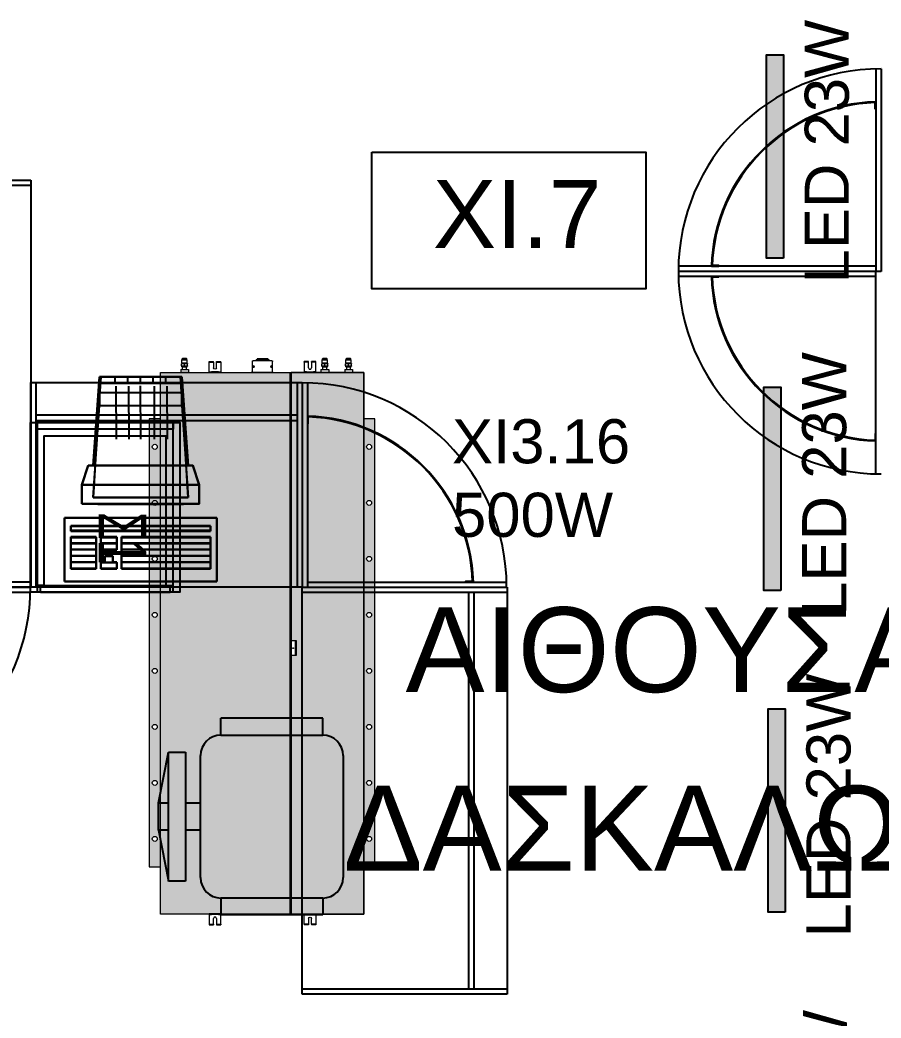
# Model space of a CAD drawing. Header units: metres. Extents: x -11 to 85, y -301 to 135.
# Drawn here: x 41.87 to 44.407, y -204.789 to -201.848 of the extents above; entities that cross this region are included whole.
import ezdxf

# ---------------------------------------------------------------- set-up
doc = ezdxf.new("R2010")
doc.units = ezdxf.units.M
doc.header["$LTSCALE"] = 0.036
for name, color, linetype in [('arxitek isogeio', 252, 'Continuous'), ('electext', 20, 'Continuous'), ('Epipla', 252, 'Continuous'), ('hatch color', 252, 'Continuous'), ('HLEK_FL001_SYMBOLS', 230, 'Continuous'), ('KYKLOFORHTES', 152, 'Continuous')]:
    doc.layers.add(name, color=color, linetype=linetype)
doc.layers.add('axel', color=170, linetype='Continuous', lineweight=0)
doc.styles.add('COMU-N', font='arial.ttf')
doc.styles.add('SIMW-N', font='wgsimpl')
doc.styles.get("Standard").update_dxf_attribs({"font": 'arial.ttf'})

# ---------------------------------------------------------------- blocks, each defined once
blk = doc.blocks.new('A$C33ED3BB4')
at = {"layer": 'Epipla'}
for p, q in [((1.1755, 2.8265), (1.7789, 2.8265)), ((1.7789, 2.8265), (1.7789, 1.6272)), ((1.1755, 2.8114), (1.7789, 2.8114)), ((1.9853, 2.2466), (1.9666, 1.9849)), ((2.2191, 2.2466), (1.9853, 2.2466)), ((2.2377, 1.9849), (2.2191, 2.2466)), ((1.7789, 1.6272), (1.7789, 2.2306)), ((1.7789, 2.2306), (2.5782, 2.2306)), ((1.794, 1.6272), (1.794, 2.2306)), ((2.5631, 2.2306), (2.5631, 1.6272)), ((2.5782, 2.2306), (2.5782, 1.6272)), ((2.5782, 2.2293), (2.5782, 1.6272)), ((2.5932, 2.2293), (2.5932, 1.6272)), ((2.5631, 2.1338), (1.794, 2.1338)), ((2.5631, 2.1176), (1.794, 2.1176)), ((2.5932, 2.1313), (2.5932, 2.1087)), ((2.5955, 2.1087), (2.5955, 2.1289)), ((2.5932, 2.1087), (2.5955, 2.1087)), ((1.9293, 1.9288), (1.948, 1.9849)), ((2.2564, 1.9849), (1.948, 1.9849)), ((2.2751, 1.9288), (2.2564, 1.9849)), ((1.9293, 1.9288), (2.2751, 1.9288)), ((1.9293, 1.8727), (1.9293, 1.9288)), ((2.2751, 1.8727), (2.2751, 1.9288)), ((1.9293, 1.8727), (2.2751, 1.8727)), ((2.3264, 1.8314), (1.8776, 1.8314)), ((1.8776, 1.8314), (1.8776, 1.6444)), ((2.3264, 1.6444), (2.3264, 1.8314)), ((2.3077, 1.808, 0.0001), (1.8963, 1.808, 0.0001)), ((1.8963, 1.794, 0.0001), (1.8963, 1.808, 0.0001)), ((2.3077, 1.794, 0.0001), (1.8963, 1.794, 0.0001)), ((2.3077, 1.794, 0.0001), (2.3077, 1.808, 0.0001)), ((1.9711, 1.7753, 0.0001), (1.8963, 1.7753, 0.0001)), ((1.8963, 1.6818, 0.0001), (1.8963, 1.7753, 0.0001)), ((1.9711, 1.6818, 0.0001), (1.9711, 1.7753, 0.0001)), ((2.0319, 1.7753, 0.0001), (1.9851, 1.7753, 0.0001)), ((1.9851, 1.7379, 0.0001), (1.9851, 1.7753, 0.0001)), ((2.0319, 1.7379, 0.0001), (2.0319, 1.7753, 0.0001)), ((2.0459, 1.6818, 0.0001), (2.0459, 1.7753, 0.0001)), ((2.3077, 1.7753, 0.0001), (2.0459, 1.7753, 0.0001)), ((2.3077, 1.6818, 0.0001), (2.3077, 1.7753, 0.0001)), ((1.9711, 1.7566, 0.0001), (1.8963, 1.7566, 0.0001)), ((1.9711, 1.7379, 0.0001), (1.8963, 1.7379, 0.0001)), ((2.0319, 1.7566, 0.0001), (1.9851, 1.7566, 0.0001)), ((2.0319, 1.7379, 0.0001), (1.9851, 1.7379, 0.0001)), ((2.3077, 1.7566, 0.0001), (2.0459, 1.7566, 0.0001)), ((2.3077, 1.7379, 0.0001), (2.0459, 1.7379, 0.0001)), ((1.9711, 1.7192, 0.0001), (1.8963, 1.7192, 0.0001)), ((2.0202, 1.7192, 0.0001), (1.9968, 1.7192, 0.0001)), ((1.9968, 1.7005, 0.0001), (1.9968, 1.7192, 0.0001)), ((2.0202, 1.7005, 0.0001), (2.0202, 1.7192, 0.0001)), ((2.3077, 1.7192, 0.0001), (2.0459, 1.7192, 0.0001)), ((1.9711, 1.7005, 0.0001), (1.8963, 1.7005, 0.0001)), ((1.9711, 1.6818, 0.0001), (1.8963, 1.6818, 0.0001)), ((1.9851, 1.6818, 0.0001), (1.9851, 1.7005, 0.0001)), ((1.9968, 1.7005, 0.0001), (1.9851, 1.7005, 0.0001)), ((2.0319, 1.6818, 0.0001), (1.9851, 1.6818, 0.0001)), ((2.0319, 1.7005, 0.0001), (2.0202, 1.7005, 0.0001)), ((2.0319, 1.6818, 0.0001), (2.0319, 1.7005, 0.0001)), ((2.3077, 1.7005, 0.0001), (2.0459, 1.7005, 0.0001)), ((2.3077, 1.6818, 0.0001), (2.0459, 1.6818, 0.0001)), ((1.7789, 1.6423), (1.1755, 1.6423)), ((1.7789, 1.6272), (1.1755, 1.6272)), ((1.1755, 1.6272), (1.7776, 1.6272)), ((2.5782, 1.6272), (1.7789, 1.6272)), ((1.8171, 1.6317), (1.7971, 1.6317)), ((1.8776, 1.6444), (2.3264, 1.6444)), ((2.1778, 1.6317), (2.1978, 1.6317)), ((2.5782, 1.6272), (3.1803, 1.6272)), ((2.5782, 1.6272), (3.1816, 1.6272)), ((2.5782, 0.4279), (2.5782, 1.6272)), ((2.5932, 1.6422), (3.1803, 1.6422)), ((3.1816, 1.6272), (3.1816, 0.4279)), ((1.1905, 1.6121), (1.7776, 1.6121)), ((2.5782, 1.6121), (3.1816, 1.6121)), ((3.0686, 0.443), (3.0686, 1.6121)), ((3.0848, 0.443), (3.0848, 1.6121)), ((2.6386, 1.2413), (2.3386, 1.2413)), ((2.3386, 1.1913), (2.3386, 1.2413)), ((2.6386, 1.1913), (2.6386, 1.2413)), ((2.3386, 1.1913), (2.6386, 1.1913)), ((2.1545, 0.9913), (2.1845, 1.1413)), ((2.1845, 1.1413), (2.2345, 1.1413)), ((2.1845, 0.7613), (2.1845, 1.1413)), ((2.2345, 1.1413), (2.2345, 0.7613)), ((2.2786, 0.7713), (2.2786, 1.1313)), ((2.6986, 1.1313), (2.6986, 0.7713)), ((2.1545, 0.9113), (2.1545, 0.9913)), ((2.1545, 0.9913), (2.1845, 0.9913)), ((2.2345, 0.9913), (2.2786, 0.9913)), ((2.1845, 0.9113), (2.1545, 0.9113)), ((2.1545, 0.9113), (2.1845, 0.7613)), ((2.2786, 0.9113), (2.2345, 0.9113)), ((2.2345, 0.7613), (2.1845, 0.7613)), ((2.3386, 0.7113), (2.3386, 0.6613)), ((2.6386, 0.7113), (2.3386, 0.7113)), ((2.6386, 0.7113), (2.6386, 0.6613)), ((2.6386, 0.6613), (2.3386, 0.6613)), ((3.1816, 0.443), (2.5782, 0.443)), ((3.1816, 0.4279), (2.5782, 0.4279))]:
    blk.add_line(p, q, dxfattribs=at)
at = {"layer": 'Epipla', "extrusion": (2.44001e-16, 0.996241, -0.08663)}
for p, q in [((2.0258, 2.2442, 0.2375), (2.0258, 2.2305, 0.0804)), ((2.0633, 2.2442, 0.2375), (2.0633, 2.2305, 0.0804)), ((2.1008, 2.2442, 0.2375), (2.1008, 2.2305, 0.0804)), ((2.1383, 2.2442, 0.2375), (2.1383, 2.2305, 0.0804)), ((2.1758, 2.2442, 0.2375), (2.1758, 2.2305, 0.0804))]:
    blk.add_line(p, q, dxfattribs=at)
at = {"layer": 'Epipla', "extrusion": (-2.66326e-15, 0.175791, 0.984428)}
for p, q in [((2.0291, 2.2194, 0.2762), (2.0299, 2.0629, 0.3041)), ((2.0666, 2.2194, 0.2762), (2.0674, 2.0629, 0.3041)), ((2.1009, 2.2201, 0.2759), (2.1017, 2.0636, 0.3038)), ((2.1416, 2.2194, 0.2762), (2.1423, 2.0629, 0.3041)), ((2.1791, 2.2194, 0.2762), (2.1798, 2.0629, 0.3041))]:
    blk.add_line(p, q, dxfattribs=at)
at = {"layer": 'Epipla', "extrusion": (-2.43706e-17, -0.099504, 0.995037)}
for p, q in [((1.9712, 1.7553, 0.0346), (1.8964, 1.7553, 0.0346)), ((1.9712, 1.7367, 0.0328), (1.8964, 1.7367, 0.0328)), ((2.032, 1.7553, 0.0346), (1.9852, 1.7553, 0.0346)), ((2.3077, 1.7553, 0.0346), (2.046, 1.7553, 0.0346)), ((2.3077, 1.7367, 0.0328), (2.046, 1.7367, 0.0328)), ((1.9712, 1.7181, 0.0309), (1.8964, 1.7181, 0.0309)), ((2.3077, 1.7181, 0.0309), (2.046, 1.7181, 0.0309)), ((1.9712, 1.6995, 0.0291), (1.8964, 1.6995, 0.0291)), ((2.3077, 1.6995, 0.0291), (2.046, 1.6995, 0.0291))]:
    blk.add_line(p, q, dxfattribs=at)
at = {"layer": 'Epipla'}
for points in [[(2.2174, 2.1121), (2.2174, 1.6121), (1.7774, 1.6121), (1.7774, 2.1121), (2.2174, 2.1121)], [(2.1778, 1.6317), (2.1778, 2.0723), (1.8171, 2.0723), (1.8171, 1.6317)], [(3.0822, 1.6422), (3.0597, 1.6422), (3.0597, 1.6445), (3.0799, 1.6445)]]:
    blk.add_lwpolyline(points, dxfattribs=at)
for points in [[(1.7774, 2.1121), (1.7971, 2.1121), (1.7971, 1.6121), (1.7774, 1.6121)], [(1.7971, 2.0923), (1.7971, 2.1121), (2.1978, 2.1121), (2.1978, 2.0923)], [(2.1978, 2.1121), (2.2174, 2.1121), (2.2174, 1.6121), (2.1978, 1.6121)], [(1.8071, 1.6119), (1.8071, 1.6317), (2.1878, 1.6317), (2.1878, 1.6119)]]:
    blk.add_lwpolyline(points, close=True, dxfattribs=at)
for centre, radius, start, end in [((2.5782, 1.6272), 0.6021, 0, 90), ((2.5782, 1.6272), 0.5043, 1.7106, 88.2894), ((2.5782, 1.6272), 0.502, 1.7106, 88.0239), ((1.1755, 1.6272), 0.6021, 270, 0), ((2.3386, 1.1313), 0.06, 90, 180), ((2.6386, 1.1313), 0.06, 360, 90), ((2.3386, 0.7713), 0.06, 180, 270), ((2.6386, 0.7713), 0.06, 270, 0)]:
    blk.add_arc(centre, radius, start, end, dxfattribs=at)
for points, invisible_edges in [([(1.9806, 2.247, 0.2711), (2.2423, 1.9852, 0.3178), (1.9619, 1.9852, 0.3178)], 5), ([(1.9619, 1.9852, 0.0561), (1.9806, 2.247, 0.2711), (1.9619, 1.9852, 0.3178)], 5), ([(1.9806, 2.2283, 0.0561), (1.9806, 2.247, 0.2711), (1.9619, 1.9852, 0.0561)], 6), ([(2.2236, 2.247, 0.2711), (2.2423, 1.9852, 0.3178), (1.9806, 2.247, 0.2711)], 6), ([(2.2236, 2.247, 0.2711), (1.9806, 2.247, 0.2711), (1.9806, 2.2283, 0.0561)], 12), ([(1.9806, 2.2283, 0.0561), (2.2236, 2.2283, 0.0561), (2.2236, 2.247, 0.2711)], 12), ([(2.2236, 2.247, 0.2711), (2.2423, 1.9852, 0.0561), (2.2423, 1.9852, 0.3178)], 5), ([(2.2236, 2.247, 0.2711), (2.2236, 2.2283, 0.0561), (2.2423, 1.9852, 0.0561)], 12), ([(1.9619, 1.8917, 0.0561), (1.9806, 2.1628), (1.9806, 2.2002, 0.0561)], 5), ([(2.2236, 2.2002, 0.0561), (1.9806, 2.2002, 0.0561), (2.2236, 2.1628)], 6), ([(1.9806, 2.1628), (2.2236, 2.1628), (1.9806, 2.2002, 0.0561)], 6), ([(2.2236, 2.1628), (2.2423, 1.8917, 0.0561), (2.2236, 2.2002, 0.0561)], 5), ([(1.9619, 1.8917), (1.9806, 2.1628), (1.9619, 1.8917, 0.0561)], 6), ([(2.2236, 2.1628), (2.2423, 1.8917), (2.2423, 1.8917, 0.0561)], 12), ([(1.9291, 1.9291, 0.3739), (1.9291, 1.9291, 0.0561), (1.9478, 1.9852, 0.0561)], 12), ([(1.9291, 1.9291, 0.3739), (1.9478, 1.9852, 0.0561), (1.9478, 1.9852, 0.3459)], 5), ([(1.9478, 1.9852, 0.3459), (2.275, 1.9291, 0.3739), (1.9291, 1.9291, 0.3739)], 5), ([(1.9478, 1.9852, 0.3459), (1.9619, 1.9852, 0.3178), (2.2563, 1.9852, 0.3459)], 7), ([(1.9478, 1.9852, 0.3459), (1.9478, 1.9852, 0.0561), (1.9619, 1.9852, 0.0561)], 12), ([(1.9478, 1.9852, 0.3459), (1.9619, 1.9852, 0.0561), (1.9619, 1.9852, 0.3178)], 13), ([(2.2563, 1.9852, 0.3459), (2.275, 1.9291, 0.3739), (1.9478, 1.9852, 0.3459)], 6), ([(2.2423, 1.9852, 0.3178), (2.2563, 1.9852, 0.3459), (1.9619, 1.9852, 0.3178)], 7), ([(2.2563, 1.9852, 0.0561), (2.2563, 1.9852, 0.3459), (2.2423, 1.9852, 0.3178)], 14), ([(2.2563, 1.9852, 0.0561), (2.2423, 1.9852, 0.3178), (2.2423, 1.9852, 0.0561)], 5), ([(2.275, 1.9291, 0.0561), (2.275, 1.9291, 0.3739), (2.2563, 1.9852, 0.0561)], 6), ([(2.2563, 1.9852, 0.0561), (2.275, 1.9291, 0.3739), (2.2563, 1.9852, 0.3459)], 5), ([(1.9291, 1.9291, 0.0561), (1.9291, 1.9291, 0.3739), (1.9291, 1.873, 0.0561)], 6), ([(1.9291, 1.873, 0.3739), (1.9291, 1.873, 0.0561), (1.9291, 1.9291, 0.3739)], 6), ([(2.275, 1.873, 0.3739), (1.9291, 1.873, 0.3739), (1.9291, 1.9291, 0.3739)], 12), ([(1.9291, 1.9291, 0.3739), (2.275, 1.9291, 0.3739), (2.275, 1.873, 0.3739)], 12), ([(2.275, 1.9291, 0.3739), (2.275, 1.9291, 0.0561), (2.275, 1.873, 0.0561)], 12), ([(2.275, 1.873, 0.0561), (2.275, 1.873, 0.3739), (2.275, 1.9291, 0.3739)], 12), ([(2.2423, 1.8917), (1.9619, 1.8917), (2.2423, 1.8917, 0.0561)], 6), ([(1.9619, 1.8917, 0.0561), (2.2423, 1.8917, 0.0561), (1.9619, 1.8917)], 6), ([(2.275, 1.873, 0.0561), (1.9291, 1.873, 0.0561), (2.275, 1.873, 0.3739)], 6), ([(1.9291, 1.873, 0.3739), (2.275, 1.873, 0.3739), (1.9291, 1.873, 0.0561)], 6), ([(1.8777, 1.6442, 0.0187), (1.8777, 1.6442), (1.8777, 1.8311)], 12), ([(1.8777, 1.8311), (1.8777, 1.8311, 0.0374), (1.8777, 1.6442, 0.0187)], 12), ([(2.3264, 1.8311, 0.0374), (1.8777, 1.8311, 0.0374), (2.3264, 1.8311)], 6), ([(1.8777, 1.8311), (2.3264, 1.8311), (1.8777, 1.8311, 0.0374)], 6), ([(2.3264, 1.6442, 0.0187), (1.8777, 1.6442, 0.0187), (1.8777, 1.8311, 0.0374)], 12), ([(1.8777, 1.8311, 0.0374), (2.3264, 1.8311, 0.0374), (2.3264, 1.6442, 0.0187)], 12), ([(2.3264, 1.6442, 0.0187), (2.3264, 1.8311, 0.0374), (2.3264, 1.6442)], 6), ([(2.3264, 1.8311), (2.3264, 1.6442), (2.3264, 1.8311, 0.0374)], 6), ([(2.3077, 1.8065, 0.0398), (1.8964, 1.8065, 0.0398), (1.8964, 1.807, 0.0351)], 7), ([(1.8964, 1.807, 0.0351), (2.3077, 1.807, 0.0351), (1.8964, 1.8065, 0.0398)], 14), ([(2.3077, 1.8065, 0.0398), (1.8964, 1.8065, 0.0398), (2.3077, 1.807, 0.0351)], 7), ([(1.8964, 1.793, 0.0337), (1.8964, 1.807, 0.0351), (1.8964, 1.8065, 0.0398)], 12), ([(1.8964, 1.8065, 0.0398), (1.8964, 1.7925, 0.0384), (1.8964, 1.793, 0.0337)], 12), ([(2.3077, 1.7925, 0.0384), (1.8964, 1.7925, 0.0384), (1.8964, 1.8065, 0.0398)], 12), ([(1.8964, 1.8065, 0.0398), (2.3077, 1.8065, 0.0398), (2.3077, 1.7925, 0.0384)], 12), ([(2.3077, 1.807, 0.0351), (2.3077, 1.793, 0.0337), (2.3077, 1.7925, 0.0384)], 12), ([(2.3077, 1.7925, 0.0384), (2.3077, 1.8065, 0.0398), (2.3077, 1.807, 0.0351)], 12), ([(2.3077, 1.793, 0.0337), (1.8964, 1.793, 0.0337), (1.8964, 1.7925, 0.0384)], 12), ([(1.8964, 1.7925, 0.0384), (2.3077, 1.7925, 0.0384), (2.3077, 1.793, 0.0337)], 12), ([(1.8964, 1.7744, 0.0319), (1.9712, 1.7744, 0.0319), (1.9712, 1.7739, 0.0365)], 12), ([(1.9712, 1.7739, 0.0365), (1.8964, 1.7739, 0.0365), (1.8964, 1.7744, 0.0319)], 12), ([(1.8964, 1.6814, 0.0226), (1.8964, 1.7744, 0.0319), (1.8964, 1.7739, 0.0365)], 12), ([(1.8964, 1.7739, 0.0365), (1.8964, 1.6809, 0.0272), (1.8964, 1.6814, 0.0226)], 12), ([(1.9712, 1.6809, 0.0272), (1.8964, 1.6809, 0.0272), (1.8964, 1.7739, 0.0365)], 12), ([(1.8964, 1.7739, 0.0365), (1.9712, 1.7739, 0.0365), (1.9712, 1.6809, 0.0272)], 12), ([(1.9712, 1.7744, 0.0319), (1.9712, 1.6814, 0.0226), (1.9712, 1.6809, 0.0272)], 12), ([(1.9712, 1.6809, 0.0272), (1.9712, 1.7739, 0.0365), (1.9712, 1.7744, 0.0319)], 12), ([(1.9852, 1.7744, 0.0319), (2.032, 1.7744, 0.0319), (2.032, 1.7739, 0.0365)], 12), ([(2.032, 1.7739, 0.0365), (1.9852, 1.7739, 0.0365), (1.9852, 1.7744, 0.0319)], 12), ([(1.9852, 1.7372, 0.0281), (1.9852, 1.7744, 0.0319), (1.9852, 1.7739, 0.0365)], 12), ([(1.9852, 1.7739, 0.0365), (1.9852, 1.7367, 0.0328), (1.9852, 1.7372, 0.0281)], 12), ([(2.032, 1.7367, 0.0328), (1.9852, 1.7367, 0.0328), (1.9852, 1.7739, 0.0365)], 12), ([(1.9852, 1.7739, 0.0365), (2.032, 1.7739, 0.0365), (2.032, 1.7367, 0.0328)], 12), ([(2.032, 1.7744, 0.0319), (2.032, 1.7372, 0.0281), (2.032, 1.7367, 0.0328)], 12), ([(2.032, 1.7367, 0.0328), (2.032, 1.7739, 0.0365), (2.032, 1.7744, 0.0319)], 12), ([(2.046, 1.7744, 0.0319), (2.3077, 1.7744, 0.0319), (2.046, 1.7739, 0.0365)], 6), ([(2.3077, 1.7739, 0.0365), (2.046, 1.7739, 0.0365), (2.3077, 1.7744, 0.0319)], 6), ([(2.046, 1.6814, 0.0226), (2.046, 1.7744, 0.0319), (2.046, 1.6809, 0.0272)], 6), ([(2.046, 1.7739, 0.0365), (2.046, 1.6809, 0.0272), (2.046, 1.7744, 0.0319)], 6), ([(2.3077, 1.6809, 0.0272), (2.046, 1.6809, 0.0272), (2.046, 1.7739, 0.0365)], 12), ([(2.046, 1.7739, 0.0365), (2.3077, 1.7739, 0.0365), (2.3077, 1.6809, 0.0272)], 12), ([(2.3077, 1.7744, 0.0319), (2.3077, 1.6814, 0.0226), (2.3077, 1.7739, 0.0365)], 6), ([(2.3077, 1.6809, 0.0272), (2.3077, 1.7739, 0.0365), (2.3077, 1.6814, 0.0226)], 6), ([(2.032, 1.7372, 0.0281), (1.9852, 1.7372, 0.0281), (1.9852, 1.7367, 0.0328)], 12), ([(1.9852, 1.7367, 0.0328), (2.032, 1.7367, 0.0328), (2.032, 1.7372, 0.0281)], 12), ([(1.9969, 1.7186, 0.0263), (2.0203, 1.7186, 0.0263), (2.0203, 1.7181, 0.0309)], 12), ([(2.0203, 1.7181, 0.0309), (1.9969, 1.7181, 0.0309), (1.9969, 1.7186, 0.0263)], 12), ([(1.9969, 1.7, 0.0244), (1.9969, 1.7186, 0.0263), (1.9969, 1.7181, 0.0309)], 12), ([(1.9969, 1.7181, 0.0309), (1.9969, 1.6995, 0.0291), (1.9969, 1.7, 0.0244)], 12), ([(2.0203, 1.7181, 0.0309), (2.0203, 1.6995, 0.0291), (1.9969, 1.7181, 0.0309)], 6), ([(1.9969, 1.6995, 0.0291), (1.9969, 1.7181, 0.0309), (2.0203, 1.6995, 0.0291)], 6), ([(2.0203, 1.7186, 0.0263), (2.0203, 1.7, 0.0244), (2.0203, 1.6995, 0.0291)], 12), ([(2.0203, 1.6995, 0.0291), (2.0203, 1.7181, 0.0309), (2.0203, 1.7186, 0.0263)], 12), ([(1.9712, 1.6814, 0.0226), (1.8964, 1.6814, 0.0226), (1.8964, 1.6809, 0.0272)], 12), ([(1.8964, 1.6809, 0.0272), (1.9712, 1.6809, 0.0272), (1.9712, 1.6814, 0.0226)], 12), ([(1.9852, 1.7, 0.0244), (1.9969, 1.7, 0.0244), (1.9969, 1.6995, 0.0291)], 12), ([(1.9969, 1.6995, 0.0291), (1.9852, 1.6995, 0.0291), (1.9852, 1.7, 0.0244)], 12), ([(1.9852, 1.6814, 0.0226), (1.9852, 1.7, 0.0244), (1.9852, 1.6995, 0.0291)], 12), ([(1.9852, 1.6995, 0.0291), (1.9852, 1.6809, 0.0272), (1.9852, 1.6814, 0.0226)], 12), ([(1.9852, 1.6995, 0.0291), (2.032, 1.6995, 0.0291), (1.9852, 1.6809, 0.0272)], 6), ([(1.9852, 1.6809, 0.0272), (2.032, 1.6995, 0.0291), (2.032, 1.6809, 0.0272)], 5), ([(2.032, 1.6814, 0.0226), (1.9852, 1.6814, 0.0226), (1.9852, 1.6809, 0.0272)], 12), ([(1.9852, 1.6809, 0.0272), (2.032, 1.6809, 0.0272), (2.032, 1.6814, 0.0226)], 12), ([(2.032, 1.7, 0.0244), (2.032, 1.6995, 0.0291), (2.0203, 1.6995, 0.0291)], 12), ([(2.032, 1.7, 0.0244), (2.0203, 1.6995, 0.0291), (2.0203, 1.7, 0.0244)], 5), ([(2.032, 1.7, 0.0244), (2.032, 1.6814, 0.0226), (2.032, 1.6809, 0.0272)], 12), ([(2.032, 1.6809, 0.0272), (2.032, 1.6995, 0.0291), (2.032, 1.7, 0.0244)], 12), ([(2.3077, 1.6814, 0.0226), (2.046, 1.6814, 0.0226), (2.3077, 1.6809, 0.0272)], 6), ([(2.046, 1.6809, 0.0272), (2.3077, 1.6809, 0.0272), (2.046, 1.6814, 0.0226)], 6), ([(2.3264, 1.6442), (1.8777, 1.6442), (2.3264, 1.6442, 0.0187)], 6), ([(1.8777, 1.6442, 0.0187), (2.3264, 1.6442, 0.0187), (1.8777, 1.6442)], 6)]:
    blk.add_3dface(points, dxfattribs=dict(at, invisible_edges=invisible_edges))
for points in [[(1.9993, 1.8916, 0.028), (1.9806, 1.8916, 0.028), (1.9806, 1.8916, 0.014), (1.9993, 1.8916, 0.014)], [(2.0553, 1.8916, 0.028), (2.0366, 1.8916, 0.028), (2.0366, 1.8916, 0.014), (2.0553, 1.8916, 0.014)], [(2.0927, 1.8916, 0.028), (2.074, 1.8916, 0.028), (2.074, 1.8916, 0.014), (2.0927, 1.8916, 0.014)], [(2.1301, 1.8916, 0.028), (2.1114, 1.8916, 0.028), (2.1114, 1.8916, 0.014), (2.1301, 1.8916, 0.014)], [(2.2283, 1.8716, 0.3272), (1.9759, 1.8716, 0.3272), (1.9759, 1.8716, 0.1028), (2.2283, 1.8716, 0.1028)]]:
    blk.add_3dface(points, dxfattribs=at)
at = {"layer": 'Epipla', "style": 'SIMW-N', "width": 0.705992}
blk.add_text('Σ1', height=0.14, rotation=270, dxfattribs=at).set_placement((1.9788, 1.8487))
blk = doc.blocks.new('led 23W')
at = {"layer": 'hatch color'}
blk.add_hatch(color=181, dxfattribs=at).paths.add_polyline_path([(101.2388, -6.7734), (101.2388, -6.7234), (101.8376, -6.7234), (101.8376, -6.7734)])
at = {"layer": 'HLEK_FL001_SYMBOLS'}
blk.add_lwpolyline([(101.2388, -6.7734), (101.2388, -6.7234), (101.8376, -6.7234), (101.8376, -6.7734)], close=True, dxfattribs=at)
blk = doc.blocks.new('A$C5A126718')
at = {"layer": 'axel'}
for p, q in [((-0.0317, 0.0343), (-0.0317, 0.0321)), ((-0.0301, 0.0343), (-0.0317, 0.0343)), ((-0.0317, 0.0321), (-0.0317, 0.0236)), ((-0.0317, 0.0321), (-0.0301, 0.0321)), ((-0.0012, 0.0343), (-0.0301, 0.0343)), ((-0.0301, 0.0343), (-0.0301, 0.0321)), ((-0.0301, 0.0321), (-0.0301, 0.0236)), ((-0.0012, 0.0343), (0, 0.0343)), ((-0.0012, 0.0343), (-0.0012, 0.033)), ((-0.0012, 0.033), (-0.0012, 0.03)), ((-0.0012, 0.03), (-0.0012, 0.0271)), ((0.0004, 0.0271), (0.0004, 0.0343)), ((0.0004, 0.0271), (0.0004, 0.0343)), ((-0.0317, 0.0236), (-0.0301, 0.0236)), ((-0.0317, 0.0236), (-0.0317, 0.0214)), ((-0.0301, 0.0214), (-0.0317, 0.0214)), ((-0.0301, 0.0129), (-0.0317, 0.0129)), ((-0.0317, 0.0129), (-0.0317, 0.0107)), ((-0.0317, 0.0107), (-0.0301, 0.0107)), ((-0.0317, 0.0107), (-0.0317, 0.0021)), ((-0.0317, 0.0021), (-0.0301, 0.0021)), ((-0.0317, 0.0021), (-0.0317, 0)), ((-0.0301, 0), (-0.0317, 0)), ((-0.0301, 0.0236), (-0.0301, 0.0214)), ((-0.0301, 0.0214), (-0.0131, 0.0214)), ((-0.0301, 0.0129), (-0.0301, 0.0107)), ((-0.0131, 0.0129), (-0.0301, 0.0129)), ((-0.0301, 0.0107), (-0.0301, 0.0021)), ((-0.0301, 0.0021), (-0.0301, 0)), ((-0.0301, 0), (-0.0012, 0)), ((-0.0012, 0.0271), (0, 0.0271)), ((-0.0012, 0.027), (-0.0012, 0.0271)), ((-0.0012, 0.0073), (-0.0012, 0.027)), ((-0.0012, 0.0071), (-0.0012, 0.0073)), ((-0.0012, 0.0071), (0, 0.0071)), ((-0.0012, 0.0071), (-0.0012, 0.0043)), ((-0.0012, 0.0043), (-0.0012, 0.0013)), ((-0.0012, 0.0013), (-0.0012, 0)), ((-0.0012, 0), (0, 0)), ((0.0004, 0.0211), (0.0004, 0.0271)), ((0.0004, 0.0211), (0.0004, 0.0271)), ((0.0004, 0.0207), (0.0004, 0.0211)), ((0.0004, 0.0207), (0.0004, 0.0211)), ((0.0004, 0.0186), (0.0004, 0.0207)), ((0.0004, 0.0186), (0.0004, 0.0207)), ((0.0004, 0.0157), (0.0004, 0.0186)), ((0.0004, 0.0157), (0.0004, 0.0186)), ((0.0004, 0.0136), (0.0004, 0.0157)), ((0.0004, 0.0136), (0.0004, 0.0157)), ((0.0004, 0.0132), (0.0004, 0.0136)), ((0.0004, 0.0132), (0.0004, 0.0136)), ((0.0004, 0.0071), (0.0004, 0.0132)), ((0.0004, 0.0071), (0.0004, 0.0132)), ((0.0004, 0), (0.0004, 0.0071)), ((0.0004, 0), (0.0004, 0.0071))]:
    blk.add_line(p, q, dxfattribs=at)
blk.add_arc((-0.0131, 0.0171), 0.00429, 270, 90, dxfattribs=at)
blk = doc.blocks.new('A$C3A54651E')
at = {"layer": 'axel'}
for p, q in [((0.0091, 0.0228), (0, 0.0228)), ((0, 0.0228), (0, 0)), ((0.0091, 0), (0, 0)), ((0.0091, 0), (0.0091, 0.0228)), ((0.0091, 0.0171), (0.0162, 0.0171)), ((0.0091, 0.0057), (0.0162, 0.0057)), ((0.0162, 0.019), (0.0166, 0.0193)), ((0.0162, 0.0038), (0.0162, 0.019)), ((0.0162, 0.0038), (0.0166, 0.0035)), ((0.0166, 0.0035), (0.0166, 0.0193)), ((0.0166, 0.0193), (0.0184, 0.0193)), ((0.0166, 0.0035), (0.0184, 0.0035)), ((0.0184, 0.02), (0.0184, 0.0199)), ((0.0184, 0.02), (0.0184, 0.02)), ((0.0184, 0.0199), (0.0184, 0.0193)), ((0.0184, 0.0193), (0.0184, 0.0153)), ((0.0184, 0.0153), (0.0184, 0.0067)), ((0.0184, 0.0067), (0.0184, 0.0035)), ((0.0184, 0.0035), (0.0184, 0.0028)), ((0.0184, 0.0028), (0.0184, 0.0028)), ((0.0191, 0.0202), (0.0254, 0.0202)), ((0.0191, 0.0197), (0.0254, 0.0197)), ((0.0191, 0.0109), (0.0254, 0.0109)), ((0.0191, 0.0026), (0.0254, 0.0026)), ((0.0262, 0.0199), (0.0262, 0.02)), ((0.0262, 0.02), (0.0262, 0.02)), ((0.0262, 0.0182), (0.0262, 0.0199)), ((0.0262, 0.0153), (0.0262, 0.0182)), ((0.0262, 0.0182), (0.0284, 0.0182)), ((0.0262, 0.0067), (0.0262, 0.0153)), ((0.0262, 0.0046), (0.0262, 0.0067)), ((0.0262, 0.0028), (0.0262, 0.0046)), ((0.0262, 0.0046), (0.0284, 0.0046)), ((0.0262, 0.0028), (0.0262, 0.0028)), ((0.0284, 0.0193), (0.037, 0.0193)), ((0.0284, 0.0182), (0.0284, 0.0193)), ((0.0284, 0.0046), (0.0284, 0.0182)), ((0.0284, 0.0035), (0.0284, 0.0046)), ((0.0284, 0.0035), (0.037, 0.0035)), ((0.037, 0.0035), (0.037, 0.0193)), ((0.0373, 0.019), (0.037, 0.0193)), ((0.0373, 0.0037), (0.037, 0.0035)), ((0.0373, 0.0182), (0.0373, 0.019)), ((0.0373, 0.0046), (0.0373, 0.0182)), ((0.0373, 0.0182), (0.0403, 0.0182)), ((0.0373, 0.0037), (0.0373, 0.0046)), ((0.0373, 0.0046), (0.0403, 0.0046)), ((0.0403, 0.0046), (0.0403, 0.0182)), ((0.0423, 0.0162), (0.0403, 0.0182)), ((0.0423, 0.0066), (0.0403, 0.0046)), ((0.0423, 0.0066), (0.0423, 0.0162))]:
    blk.add_line(p, q, dxfattribs=at)
for points in [[(0.0191, 0.0202, 0.004311), (0.019, 0.0202, 0.005535), (0.0188, 0.0202, 0.007292), (0.0187, 0.0201, 0.009929), (0.0186, 0.0201), (0.0186, 0.0201, 0.019665), (0.0185, 0.02, 0.032685), (0.0184, 0.02, 0.060642), (0.0184, 0.02), (0.0184, 0.02)], [(0.0184, 0.0199, 0.159929), (0.0184, 0.0199, 0.090191), (0.0184, 0.0199, 0.0462), (0.0184, 0.0199, 0.02623), (0.0185, 0.0198), (0.0186, 0.0198, 0.013719), (0.0187, 0.0198, 0.009481), (0.0188, 0.0198, 0.006867), (0.0189, 0.0197, 0.005151), (0.0191, 0.0197)], [(0.0191, 0.0197, 0.015295), (0.0188, 0.0186, 0.017604), (0.0186, 0.0175), (0.0185, 0.0169, 0.02245), (0.0184, 0.0158), (0.0184, 0.0153)], [(0.0184, 0.0153, 0.023182), (0.0184, 0.0142, 0.022013), (0.0186, 0.0131), (0.0187, 0.0125, 0.017076), (0.0189, 0.0114), (0.0191, 0.0109)], [(0.0191, 0.0109, 0.016103), (0.0188, 0.0098, 0.018613), (0.0186, 0.0088), (0.0185, 0.0083, 0.023826), (0.0184, 0.0072), (0.0184, 0.0067)], [(0.0184, 0.0067, 0.024647), (0.0184, 0.0057, 0.023359), (0.0186, 0.0046), (0.0187, 0.0041, 0.018023), (0.0189, 0.0031), (0.0191, 0.0026)], [(0.0191, 0.0026, -0.004311), (0.019, 0.0026, -0.005535), (0.0188, 0.0026, -0.007292), (0.0187, 0.0027, -0.009929), (0.0186, 0.0027), (0.0186, 0.0027, -0.019665), (0.0185, 0.0027, -0.032685), (0.0184, 0.0028, -0.060642), (0.0184, 0.0028), (0.0184, 0.0028)], [(0.0262, 0.02, 0.102242), (0.0262, 0.02, 0.051435), (0.0261, 0.02, 0.028507), (0.0261, 0.0201, 0.01755), (0.026, 0.0201), (0.0259, 0.0201, 0.009159), (0.0258, 0.0201, 0.006785), (0.0257, 0.0202, 0.005184), (0.0255, 0.0202), (0.0254, 0.0202)], [(0.0254, 0.0197, 0.004812), (0.0256, 0.0197, 0.00636), (0.0258, 0.0198, 0.008685), (0.0259, 0.0198, 0.012384), (0.026, 0.0198), (0.0261, 0.0198, 0.023143), (0.0261, 0.0199, 0.039656), (0.0262, 0.0199, 0.07579), (0.0262, 0.0199, 0.144125), (0.0262, 0.0199)], [(0.0262, 0.0153, 0.023214), (0.0262, 0.0164, 0.02204), (0.026, 0.0175), (0.0259, 0.018, 0.017046), (0.0256, 0.0191), (0.0254, 0.0197)], [(0.0254, 0.0109, 0.01528), (0.0258, 0.012, 0.017585), (0.026, 0.013), (0.0261, 0.0136, 0.022468), (0.0262, 0.0147), (0.0262, 0.0153)], [(0.0262, 0.0067, 0.024685), (0.0262, 0.0078, 0.023392), (0.026, 0.0088), (0.0259, 0.0093, 0.017988), (0.0256, 0.0103), (0.0254, 0.0109)], [(0.0254, 0.0026, 0.016073), (0.0258, 0.0036, 0.018575), (0.026, 0.0046), (0.0261, 0.0052, 0.023861), (0.0262, 0.0062), (0.0262, 0.0067)], [(0.0262, 0.0028, -0.102242), (0.0262, 0.0028, -0.051435), (0.0261, 0.0028, -0.028507), (0.0261, 0.0027, -0.01755), (0.026, 0.0027), (0.0259, 0.0027, -0.009159), (0.0258, 0.0026, -0.006785), (0.0257, 0.0026, -0.005184), (0.0255, 0.0026), (0.0254, 0.0026)]]:
    blk.add_lwpolyline(points, format="xyb", dxfattribs=at)
blk = doc.blocks.new('A$C531E15D6')
at = {"layer": 'axel'}
for p, q in [((-0.0003, 0.0241), (-0.0003, -0.0359)), ((-0.0003, 0.0241), (0.0009, 0.0241)), ((-0.0003, 0.0134), (0, 0.0134)), ((-0.0003, 0.0113), (0, 0.0113)), ((-0.0003, 0.0066), (-0.0003, 0.0031)), ((-0.0003, 0.0066), (-0.0003, 0.0031)), ((0, 0.0059), (-0.0003, 0.0059)), ((-0.0003, 0.0031), (-0.0003, -0.0276)), ((0.0021, 0.0241), (0, 0.022)), ((0, 0.0059), (0, 0.022)), ((0, -0.0059), (0, 0.0059)), ((0, -0.0059), (0, 0.0059)), ((0.0012, 0.0241), (0.0009, 0.0241)), ((0.0012, 0.0241), (0.0009, 0.0241)), ((0.0012, 0.0241), (0.0021, 0.0241)), ((0.0021, 0.0241), (0.0321, 0.0241)), ((0.0021, 0.0241), (0.0321, 0.0241)), ((0.0321, 0.0241), (0.0343, 0.022)), ((0.0343, 0.022), (0.0343, 0.0134)), ((0.0343, 0.022), (0.0343, 0.0134)), ((0.0343, 0.0134), (0.0343, -0.0251)), ((0.0343, 0.0134), (0.0343, -0.0251)), ((0.038, 0.0127), (0.0343, 0.0128)), ((0.0347, 0.0056), (0.0343, 0.0056)), ((0.0347, 0.0056), (0.0347, -0.0059)), ((0.0357, 0.0099), (0.0357, 0.0045)), ((0.04, 0.0099), (0.0357, 0.0099)), ((0.0357, 0.0045), (0.0357, 0.0038)), ((0.0357, 0.0045), (0.0357, 0.0038)), ((0.0357, 0.0038), (0.0357, -0.0059)), ((0.0357, 0.0038), (0.0357, -0.0059)), ((0.038, 0.0127), (0.038, 0.0099)), ((0.04, 0.0099), (0.04, -0.0059)), ((0, -0.0176), (-0.0003, -0.0176)), ((-0.0003, -0.023), (0, -0.023)), ((-0.0003, -0.0251), (0, -0.0251)), ((-0.0003, -0.0276), (-0.0003, -0.0312)), ((-0.0003, -0.0276), (-0.0003, -0.0312)), ((0, -0.0176), (0, -0.0059)), ((0, -0.0176), (0, -0.0059)), ((0, -0.0337), (0, -0.0176)), ((0.0347, -0.0173), (0.0343, -0.0173)), ((0.038, -0.0244), (0.0343, -0.0245)), ((0.0343, -0.0251), (0.0343, -0.0337)), ((0.0343, -0.0251), (0.0343, -0.0337)), ((0.0347, -0.0059), (0.0347, -0.0173)), ((0.0357, -0.0059), (0.0357, -0.0155)), ((0.0357, -0.0059), (0.0357, -0.0155)), ((0.0357, -0.0155), (0.0357, -0.0162)), ((0.0357, -0.0155), (0.0357, -0.0162)), ((0.0357, -0.0162), (0.0357, -0.0216)), ((0.04, -0.0216), (0.0357, -0.0216)), ((0.038, -0.0244), (0.038, -0.0216)), ((0.04, -0.0059), (0.04, -0.0216)), ((-0.0003, -0.0359), (0.0021, -0.0359)), ((0.0021, -0.0359), (0, -0.0337)), ((0.0321, -0.0359), (0.0021, -0.0359)), ((0.0321, -0.0359), (0.0021, -0.0359)), ((0.0343, -0.0337), (0.0321, -0.0359))]:
    blk.add_line(p, q, dxfattribs=at)
for centre, radius in [((0.0171, 0.0199), 0.00214), ((0.0171, 0.0199), 0.00111), ((0.0171, -0.0316), 0.00214), ((0.0171, -0.0316), 0.00111)]:
    blk.add_circle(centre, radius, dxfattribs=at)
for centre, radius, start, end in [((0.0321, 0.022), 0.00214, 0, 90), ((0.0346, 0.0045), 0.00107, 0, 89.5416), ((0.0346, -0.0162), 0.00107, 270.4584, 0), ((0.0321, -0.0337), 0.00214, 270, 0)]:
    blk.add_arc(centre, radius, start, end, dxfattribs=at)
blk = doc.blocks.new('FCU 10 KANALATO')
at = {"layer": 'axel'}
h = blk.add_hatch(color=211, dxfattribs=at)
h.paths.add_polyline_path([(47988.1338, 13560.164), (47988.1338, 13560.197), (47986.8138, 13560.197), (47986.8138, 13560.164)])
h.paths.add_polyline_path([(47987.5563, 13560.1878, -1), (47987.5563, 13560.1731, -1)], flags=16)
h.paths.add_polyline_path([(47987.3913, 13560.1731, -1), (47987.3913, 13560.1878, -1)], flags=16)
h.paths.add_polyline_path([(47987.7213, 13560.1878, -1), (47987.7213, 13560.1731, -1)], flags=16)
h.paths.add_polyline_path([(47987.2263, 13560.1731, -1), (47987.2263, 13560.1878, -1)], flags=16)
h.paths.add_polyline_path([(47987.8863, 13560.1878, -1), (47987.8863, 13560.1731, -1)], flags=16)
h.paths.add_polyline_path([(47987.0613, 13560.1731, -1), (47987.0613, 13560.1878, -1)], flags=16)
h.paths.add_polyline_path([(47988.0513, 13560.1878, -1), (47988.0513, 13560.1731, -1)], flags=16)
h.paths.add_polyline_path([(47986.8963, 13560.1731, -1), (47986.8963, 13560.1878, -1)], flags=16)
for color, points in [(150, [(47986.6743, 13560.1633), (47986.6743, 13560.0206), (47986.6751, 13560.0206), (47986.6751, 13560.0135), (47986.6751, 13560.0074), (47986.6751, 13560.007), (47986.6751, 13560.002), (47986.6751, 13559.9935), (47986.6751, 13559.9863), (47986.6743, 13559.9863), (47986.6743, 13559.782), (47987.7792, 13559.782), (47988.2671, 13559.782), (47988.2671, 13559.782), (47988.2704, 13559.782), (47988.2704, 13560.1633)]), (151, [(47988.2705, 13559.5646), (47988.2705, 13559.5982), (47988.2705, 13559.5982), (47988.2705, 13559.621), (47988.2705, 13559.621), (47988.2705, 13559.6682), (47988.2705, 13559.6682), (47988.2705, 13559.691), (47988.2705, 13559.691), (47988.2705, 13559.7061), (47988.2705, 13559.7061), (47988.2705, 13559.7132), (47988.2705, 13559.7193), (47988.2705, 13559.7196), (47988.2705, 13559.7246), (47988.2705, 13559.7332), (47988.2705, 13559.7403), (47988.2705, 13559.7403), (47988.2705, 13559.7785), (47987.4805, 13559.7785), (47987.4805, 13559.7638), (47987.4362, 13559.7638), (47987.4362, 13559.7785), (47986.6743, 13559.7785), (47986.6743, 13559.7403), (47986.6751, 13559.7403), (47986.6751, 13559.7332), (47986.6751, 13559.7271), (47986.6751, 13559.7218), (47986.6751, 13559.7193), (47986.6751, 13559.7132), (47986.6751, 13559.7061), (47986.6743, 13559.7061), (47986.6743, 13559.5646)])]:
    blk.add_hatch(color=color, dxfattribs=at).paths.add_polyline_path(points)
h = blk.add_hatch(color=211, dxfattribs=at)
h.paths.add_polyline_path([(47988.1338, 13559.5327), (47988.1338, 13559.5657), (47986.8138, 13559.5657), (47986.8138, 13559.5327)])
h.paths.add_polyline_path([(47987.5563, 13559.5565, -1), (47987.5563, 13559.5418, -1)], flags=16)
h.paths.add_polyline_path([(47987.3913, 13559.5418, -1), (47987.3913, 13559.5565, -1)], flags=16)
h.paths.add_polyline_path([(47987.7213, 13559.5565, -1), (47987.7213, 13559.5418, -1)], flags=16)
h.paths.add_polyline_path([(47987.2263, 13559.5418, -1), (47987.2263, 13559.5565, -1)], flags=16)
h.paths.add_polyline_path([(47987.8863, 13559.5565, -1), (47987.8863, 13559.5418, -1)], flags=16)
h.paths.add_polyline_path([(47987.0613, 13559.5418, -1), (47987.0613, 13559.5565, -1)], flags=16)
h.paths.add_polyline_path([(47988.0513, 13559.5565, -1), (47988.0513, 13559.5418, -1)], flags=16)
h.paths.add_polyline_path([(47986.8963, 13559.5418, -1), (47986.8963, 13559.5565, -1)], flags=16)
for p, q in [((47986.6743, 13559.782), (47987.7792, 13559.782)), ((47986.6743, 13559.7804), (47987.7792, 13559.7804)), ((47986.6743, 13559.78), (47987.7816, 13559.78)), ((47987.7349, 13559.7785), (47986.6743, 13559.7785)), ((47987.4362, 13559.7785), (47987.4362, 13559.78)), ((47987.4362, 13559.7638), (47987.4362, 13559.7785)), ((47987.4805, 13559.7785), (47987.4805, 13559.78)), ((47987.4805, 13559.7785), (47987.4805, 13559.7638)), ((47988.2705, 13559.7785), (47987.7329, 13559.7785)), ((47987.7792, 13559.782), (47988.2671, 13559.782)), ((47987.7792, 13559.7804), (47988.2705, 13559.7804)), ((47987.7792, 13559.78), (47988.2705, 13559.78)), ((47987.4362, 13559.766), (47987.4805, 13559.766)), ((47987.4805, 13559.7638), (47987.4362, 13559.7638))]:
    blk.add_line(p, q, dxfattribs=at)
at = {"layer": 'axel', "linetype": 'Continuous'}
for points in [[(47986.8138, 13560.164), (47988.1338, 13560.164), (47988.1338, 13560.197), (47986.8138, 13560.197)], [(47986.8138, 13559.5327), (47988.1338, 13559.5327), (47988.1338, 13559.5657), (47986.8138, 13559.5657)]]:
    blk.add_lwpolyline(points, close=True, dxfattribs=at)
at = {"layer": 'axel'}
for points in [[(47986.6743, 13560.1633), (47988.2704, 13560.1633), (47988.2704, 13559.782), (47986.6743, 13559.782)], [(47986.6743, 13560.1633), (47988.2705, 13560.1633), (47988.2705, 13559.5646), (47986.6743, 13559.5646)], [(47986.6743, 13559.5646), (47988.2705, 13559.5646), (47988.2705, 13559.7785), (47986.6743, 13559.7785)]]:
    blk.add_lwpolyline(points, close=True, dxfattribs=at)
at = {"layer": 'axel', "linetype": 'Continuous'}
for centre in [(47986.8963, 13560.1805), (47987.0613, 13560.1805), (47987.2263, 13560.1805), (47987.3913, 13560.1805), (47987.5563, 13560.1805), (47987.7213, 13560.1805), (47987.8863, 13560.1805), (47988.0513, 13560.1805), (47986.8963, 13559.5492), (47987.0613, 13559.5492), (47987.2263, 13559.5492), (47987.3913, 13559.5492), (47987.5563, 13559.5492), (47987.7213, 13559.5492), (47987.8863, 13559.5492), (47988.0513, 13559.5492)]:
    blk.add_circle(centre, 0.00739, dxfattribs=at)
at = {"layer": 'axel'}
blk.add_circle((47987.4583, 13559.7731), 0.00111, dxfattribs=at)
at = {"xscale": -1, "rotation": 180}
for name, p in [('A$C3A54651E', (47988.2705, 13560.1043)), ('A$C531E15D6', (47988.2708, 13559.8575)), ('A$C5A126718', (47986.6746, 13559.7403)), ('A$C3A54651E', (47988.2705, 13559.691)), ('A$C3A54651E', (47988.2705, 13559.621))]:
    blk.add_blockref(name, p, dxfattribs=at)
blk.add_blockref('A$C5A126718', (47986.6746, 13559.9863))
at = {"xscale": -1}
blk.add_blockref('A$C5A126718', (47988.271, 13559.9863), dxfattribs=at)
at = {"rotation": 180}
blk.add_blockref('A$C5A126718', (47988.271, 13559.7403), dxfattribs=at)

msp = doc.modelspace()

# ---------------------------------------------------------------- linework, layer by layer
at = {"layer": 'arxitek isogeio'}
for p, q in [((44.392, -201.9922), (44.392, -202.5892)), ((44.4069, -201.9922), (44.4069, -202.5892)), ((44.3897, -202.1118), (44.3897, -202.0918)), ((44.392, -202.0894), (44.392, -202.1118)), ((44.392, -202.1118), (44.3897, -202.1118)), ((44.392, -202.5743), (43.8099, -202.5743)), ((44.4069, -202.5892), (43.8099, -202.5892)), ((44.4069, -202.5892), (43.8099, -202.5892)), ((44.392, -202.6041), (43.8099, -202.6041)), ((43.9072, -202.6041), (43.9295, -202.6041)), ((43.9295, -202.6063), (43.9095, -202.6063)), ((43.9295, -202.6041), (43.9295, -202.6063)), ((44.392, -203.1862), (44.392, -202.5892)), ((44.392, -203.0665), (44.3897, -203.0665)), ((44.3897, -203.0665), (44.3897, -203.0866)), ((44.392, -203.0889), (44.392, -203.0665))]:
    msp.add_line(p, q, dxfattribs=at)
msp.add_lwpolyline([(43.9072, -202.5743), (43.9295, -202.5743), (43.9295, -202.572), (43.9095, -202.572)], dxfattribs=at)
for radius, start, end in [(0.597, 90, 180), (0.5, 91.7106, 178.2894), (0.4977, 91.9761, 178.2894), (0.597, 180, 270), (0.5, 181.7106, 268.2894), (0.4977, 181.7106, 268.0239)]:
    msp.add_arc((44.4069, -202.5892), radius, start, end, dxfattribs=at)
at = {"layer": 'electext'}
msp.add_lwpolyline([(42.9067, -202.2377), (43.7144, -202.2377), (43.7144, -202.6411), (42.9067, -202.6411)], close=True, dxfattribs=at)

# ---------------------------------------------------------------- block references
at = {"layer": 'arxitek isogeio'}
msp.add_blockref('A$C33ED3BB4', (40.1237, -205.1468), dxfattribs=at)
at = {"layer": 'axel', "rotation": 89.99999999999999}
msp.add_blockref('FCU 10 KANALATO', (13602.4481, -48191.1575), dxfattribs=at)
at = {"layer": 'KYKLOFORHTES', "rotation": 90}
for p in [(37.3463, -303.7891), (37.3387, -304.7683), (37.3513, -305.7158)]:
    msp.add_blockref('led 23W', p, dxfattribs=at)

# ---------------------------------------------------------------- texts
at = {"layer": 'arxitek isogeio', "style": 'COMU-N'}
for s, p in [('ΑΙΘΟΥΣΑ ', (43.0062, -203.8288)), ('ΔΑΣΚΑΛΩΝ', (42.8233, -204.3549))]:
    msp.add_text(s, height=0.25, dxfattribs=at).set_placement(p)
at = {"layer": 'electext'}
for p in [(44.312, -202.6249), (44.3044, -203.6041), (44.317, -204.5516), (44.3071, -205.542)]:
    msp.add_text('LED 23W', height=0.13, rotation=90, dxfattribs=at).set_placement(p)
at = {"layer": 'electext', "style": 'COMU-N'}
msp.add_text('XI.7', height=0.2, dxfattribs=at).set_placement((43.0867, -202.5205))
at = {"layer": 'HLEK_FL001_SYMBOLS', "insert": (43.143, -203.0248, 0.0561), "char_height": 0.13, "attachment_point": 1, "style": 'COMU-N'}
msp.add_mtext_dynamic_manual_height_columns('{\\C143;\\c14659450;XI3.16\\P500W}', width=0.45, gutter_width=0.65, heights=[0], dxfattribs=at)

doc.saveas('drawing.dxf')
